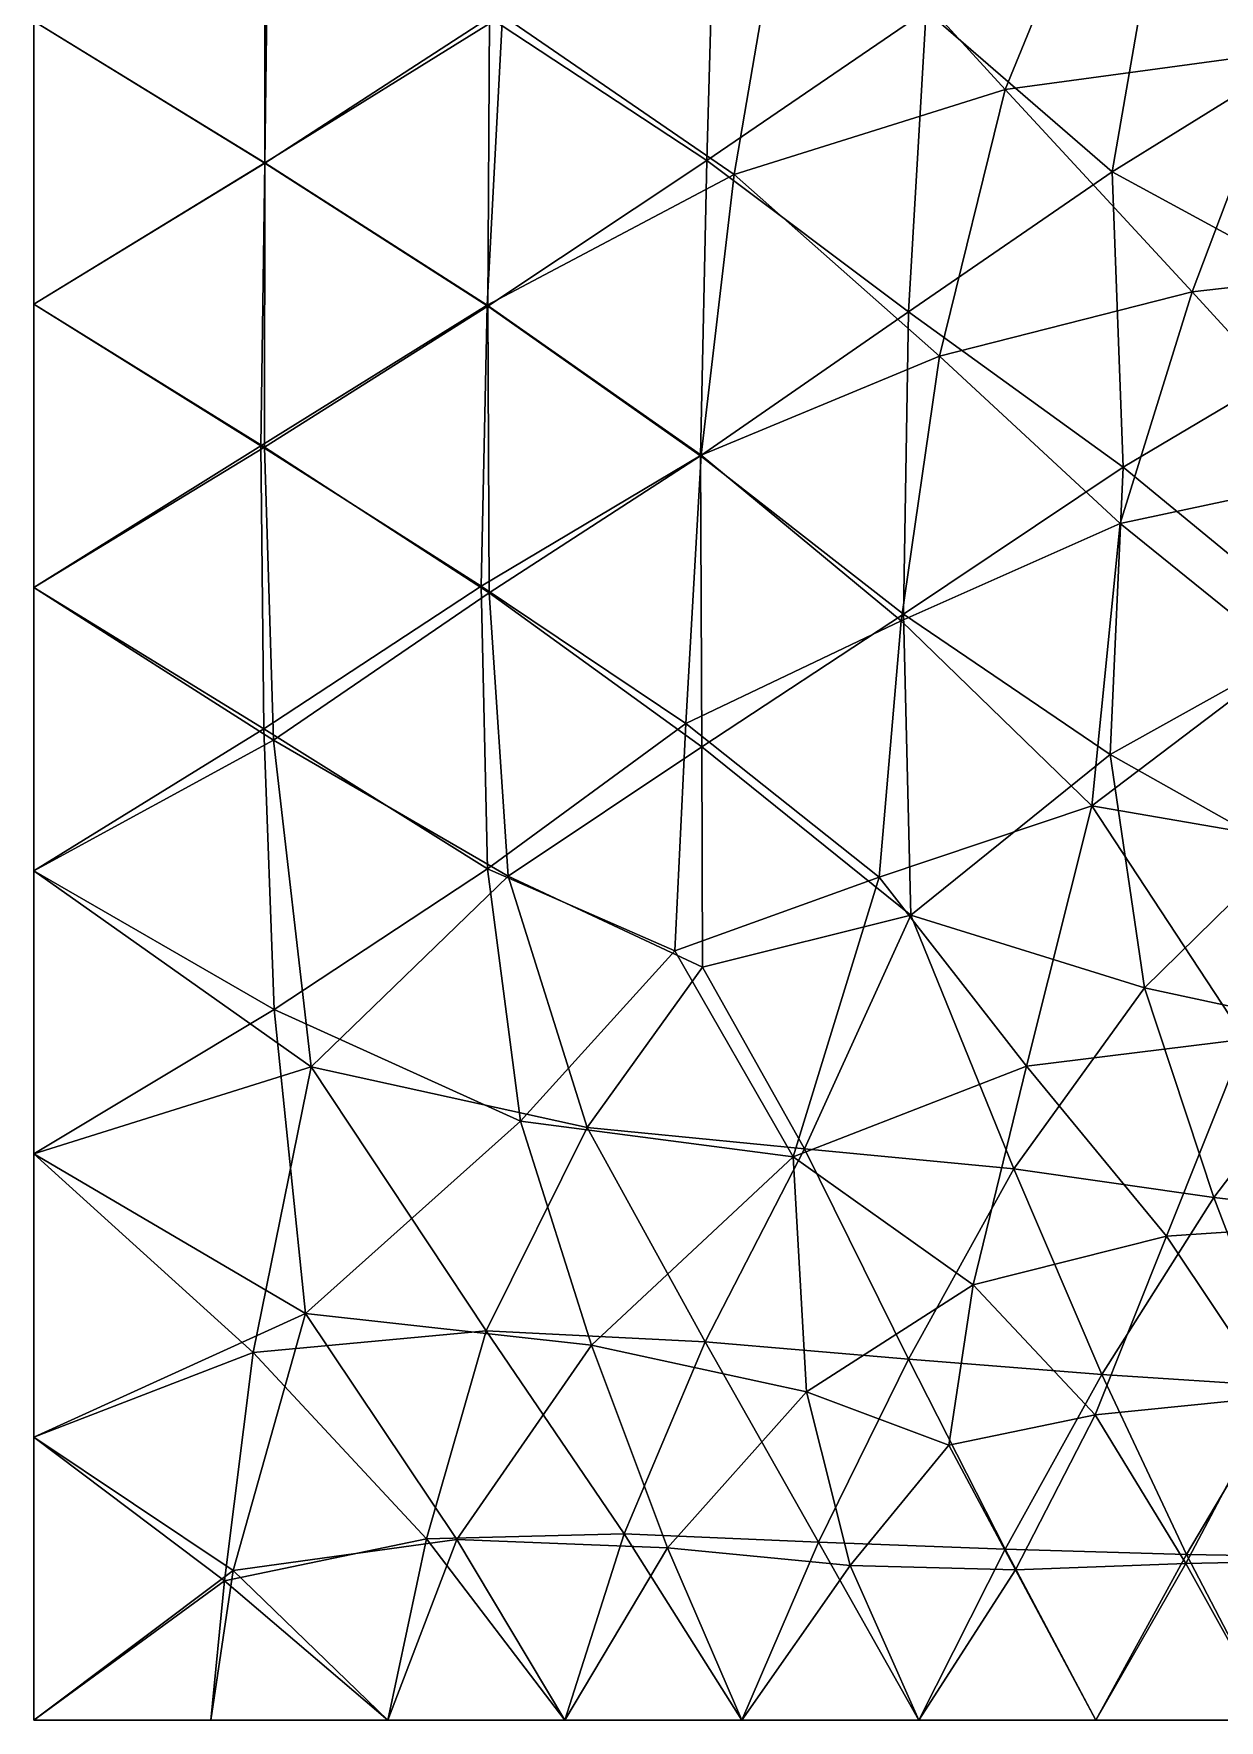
# Model space of a CAD drawing. Extents: x 0 to 100, y 0 to 80.
# Drawn here: x 0 to 33.49, y 0 to 47.64 of the extents above; entities that cross this region are included whole.
import ezdxf

# ---------------------------------------------------------------- set-up
doc = ezdxf.new("R2010")
doc.units = 0
doc.layers.add('1', color=7, linetype='CONTINUOUS')

msp = doc.modelspace()

# ---------------------------------------------------------------- linework, layer by layer
at = {"layer": '1', "color": 150}
for points in [[(21.342, 52.74), (27.44, 46.063), (27.44, 46.063), (30.462, 53.452)], [(30.462, 53.452), (27.44, 46.063), (27.44, 46.063), (35.278, 47.135)], [(35.278, 47.135), (38.527, 53.808), (38.527, 53.808), (30.462, 53.452)], [(19.788, 43.662), (21.342, 52.74), (21.342, 52.74), (13.241, 48.159)], [(21.342, 52.74), (19.788, 43.662), (19.788, 43.662), (27.44, 46.063)], [(0, 48), (6.5259, 43.997), (6.5259, 43.997), (6.63, 52.104)], [(6.63, 52.104), (6.5259, 43.997), (13.241, 48.159)], [(12.807, 39.974), (13.241, 48.159), (13.241, 48.159), (6.5259, 43.997)], [(13.241, 48.159), (12.807, 39.974), (12.807, 39.974), (19.788, 43.662)], [(0, 40), (6.5259, 43.997), (6.5259, 43.997), (0, 48)], [(35.278, 47.135), (27.44, 46.063), (27.44, 46.063), (32.725, 40.347)], [(40.1, 41.186), (35.278, 47.135), (35.278, 47.135), (32.725, 40.347)], [(25.585, 38.535), (27.44, 46.063), (27.44, 46.063), (19.788, 43.662)], [(27.44, 46.063), (25.585, 38.535), (25.585, 38.535), (32.725, 40.347)], [(0, 40), (6.4123, 36.003), (6.4123, 36.003), (6.5259, 43.997)], [(6.4123, 36.003), (12.807, 39.974), (12.807, 39.974), (6.5259, 43.997)], [(18.853, 35.739), (19.788, 43.662), (19.788, 43.662), (12.807, 39.974)], [(19.788, 43.662), (18.853, 35.739), (18.853, 35.739), (25.585, 38.535)], [(40.1, 41.186), (32.725, 40.347), (32.725, 40.347), (37.4, 35.24)], [(30.687, 33.805), (32.725, 40.347), (32.725, 40.347), (25.585, 38.535)], [(37.4, 35.24), (32.725, 40.347), (32.725, 40.347), (30.687, 33.805)], [(6.4123, 36.003), (0, 40), (0, 40), (0, 32)], [(12.639, 32.034), (12.807, 39.974), (12.807, 39.974), (6.4123, 36.003)], [(12.639, 32.034), (18.853, 35.739), (18.853, 35.739), (12.807, 39.974)], [(18.853, 35.739), (24.504, 31.055), (24.504, 31.055), (25.585, 38.535)], [(25.585, 38.535), (24.504, 31.055), (24.504, 31.055), (30.687, 33.805)], [(6.5017, 28.011), (6.4123, 36.003), (6.4123, 36.003), (0, 32)], [(6.5017, 28.011), (12.639, 32.034), (12.639, 32.034), (6.4123, 36.003)], [(18.423, 28.156), (18.853, 35.739), (18.853, 35.739), (12.639, 32.034)], [(18.423, 28.156), (24.504, 31.055), (24.504, 31.055), (18.853, 35.739)], [(30.687, 33.805), (35.4, 30.002), (35.4, 30.002), (37.4, 35.24)], [(29.891, 25.829), (30.687, 33.805), (30.687, 33.805), (24.504, 31.055)], [(30.687, 33.805), (29.891, 25.829), (29.891, 25.829), (35.4, 30.002)], [(0, 32), (0, 24), (0, 24), (6.5017, 28.011)], [(12.639, 32.034), (6.5017, 28.011), (12.819, 24.049)], [(12.819, 24.049), (18.423, 28.156), (12.639, 32.034)], [(24.504, 31.055), (18.423, 28.156), (18.423, 28.156), (23.877, 23.818)], [(24.504, 31.055), (23.877, 23.818), (23.877, 23.818), (29.891, 25.829)], [(37.855, 24.456), (35.4, 30.002), (35.4, 30.002), (29.891, 25.829)], [(12.819, 24.049), (18.109, 21.738), (18.109, 21.738), (18.423, 28.156)], [(18.109, 21.738), (23.877, 23.818), (23.877, 23.818), (18.423, 28.156)], [(6.7904, 20.079), (6.5017, 28.011), (6.5017, 28.011), (0, 24)], [(6.5017, 28.011), (6.7904, 20.079), (6.7904, 20.079), (12.819, 24.049)], [(29.891, 25.829), (23.877, 23.818), (23.877, 23.818), (28.04, 18.477)], [(28.04, 18.477), (34.223, 19.243), (34.223, 19.243), (29.891, 25.829)], [(37.855, 24.456), (29.891, 25.829), (29.891, 25.829), (34.223, 19.243)], [(0, 16), (6.7904, 20.079), (6.7904, 20.079), (0, 24)], [(12.819, 24.049), (6.7904, 20.079), (6.7904, 20.079), (13.746, 16.924)], [(12.819, 24.049), (13.746, 16.924), (13.746, 16.924), (18.109, 21.738)], [(18.109, 21.738), (21.454, 15.915), (21.454, 15.915), (23.877, 23.818)], [(28.04, 18.477), (23.877, 23.818), (23.877, 23.818), (21.454, 15.915)], [(21.454, 15.915), (18.109, 21.738), (18.109, 21.738), (13.746, 16.924)], [(7.6758, 11.491), (6.7904, 20.079), (6.7904, 20.079), (0, 16)], [(6.7904, 20.079), (7.6758, 11.491), (7.6758, 11.491), (13.746, 16.924)], [(28.04, 18.477), (31.992, 13.674), (31.992, 13.674), (34.223, 19.243)], [(37.46, 14.044), (34.223, 19.243), (34.223, 19.243), (31.992, 13.674)], [(28.04, 18.477), (21.454, 15.915), (21.454, 15.915), (26.54, 12.297)], [(31.992, 13.674), (28.04, 18.477), (28.04, 18.477), (26.54, 12.297)], [(7.6758, 11.491), (15.759, 10.597), (15.759, 10.597), (13.746, 16.924)], [(21.454, 15.915), (13.746, 16.924), (13.746, 16.924), (15.759, 10.597)], [(0, 8), (7.6758, 11.491), (7.6758, 11.491), (0, 16)], [(15.759, 10.597), (21.826, 9.2801), (21.826, 9.2801), (21.454, 15.915)], [(21.454, 15.915), (21.826, 9.2801), (21.826, 9.2801), (26.54, 12.297)], [(37.46, 14.044), (31.992, 13.674), (31.992, 13.674), (35.028, 9.1398)], [(26.54, 12.297), (29.983, 8.6261), (29.983, 8.6261), (31.992, 13.674)], [(31.992, 13.674), (29.983, 8.6261), (29.983, 8.6261), (35.028, 9.1398)], [(21.826, 9.2801), (25.846, 7.7745), (25.846, 7.7745), (26.54, 12.297)], [(29.983, 8.6261), (26.54, 12.297), (26.54, 12.297), (25.846, 7.7745)], [(5.6343, 4.2271), (7.6758, 11.491), (7.6758, 11.491), (0, 8)], [(7.6758, 11.491), (5.6343, 4.2271), (5.6343, 4.2271), (11.947, 5.1052)], [(7.6758, 11.491), (11.947, 5.1052), (11.947, 5.1052), (15.759, 10.597)], [(11.947, 5.1052), (17.903, 4.8671), (15.759, 10.597)], [(15.759, 10.597), (17.903, 4.8671), (17.903, 4.8671), (21.826, 9.2801)], [(23.064, 4.3743), (21.826, 9.2801), (21.826, 9.2801), (17.903, 4.8671)], [(23.064, 4.3743), (25.846, 7.7745), (25.846, 7.7745), (21.826, 9.2801)], [(29.983, 8.6261), (32.542, 4.4239), (32.542, 4.4239), (35.028, 9.1398)], [(37.506, 4.5314), (35.028, 9.1398), (35.028, 9.1398), (32.542, 4.4239)], [(25.846, 7.7745), (27.734, 4.2459), (29.983, 8.6261)], [(27.734, 4.2459), (32.542, 4.4239), (32.542, 4.4239), (29.983, 8.6261)], [(0, 0), (5.6343, 4.2271), (5.6343, 4.2271), (0, 8)], [(27.734, 4.2459), (25.846, 7.7745), (25.846, 7.7745), (23.064, 4.3743)], [(5.6343, 4.2271), (10, 0), (10, 0), (11.947, 5.1052)], [(11.947, 5.1052), (10, 0), (10, 0), (15, 0)], [(17.903, 4.8671), (11.947, 5.1052), (11.947, 5.1052), (15, 0)], [(17.903, 4.8671), (15, 0), (20, 0)], [(23.064, 4.3743), (17.903, 4.8671), (17.903, 4.8671), (20, 0)], [(23.064, 4.3743), (20, 0), (25, 0)], [(23.064, 4.3743), (25, 0), (27.734, 4.2459)], [(32.542, 4.4239), (27.734, 4.2459), (27.734, 4.2459), (30, 0)], [(35, 0), (32.542, 4.4239), (30, 0)], [(35, 0), (37.506, 4.5314), (37.506, 4.5314), (32.542, 4.4239)], [(0, 0), (5, 0), (5.6343, 4.2271)], [(5.6343, 4.2271), (5, 0), (10, 0)], [(30, 0), (27.734, 4.2459), (25, 0)]]:
    msp.add_3dface(points, dxfattribs=at)
at = {"layer": '1', "color": 1}
for points in [[(38.795, 53.457, 60), (36.029, 47.188, 60), (36.029, 47.188, 60), (31.837, 51.678, 60)], [(6.5386, 52.035, 60), (6.5262, 43.99, 60), (6.5262, 43.99, 60), (0, 48, 60)], [(12.875, 48.101, 60), (6.5262, 43.99, 60), (6.5262, 43.99, 60), (6.5386, 52.035, 60)], [(19.008, 44.065, 60), (12.875, 48.101, 60), (12.875, 48.101, 60), (19.248, 52.396, 60)], [(19.008, 44.065, 60), (19.248, 52.396, 60), (19.248, 52.396, 60), (25.209, 48.29, 60)], [(25.209, 48.29, 60), (31.837, 51.678, 60), (31.837, 51.678, 60), (30.459, 43.741, 60)], [(31.837, 51.678, 60), (36.029, 47.188, 60), (36.029, 47.188, 60), (30.459, 43.741, 60)], [(25.209, 48.29, 60), (24.712, 39.789, 60), (24.712, 39.789, 60), (19.008, 44.065, 60)], [(25.209, 48.29, 60), (30.459, 43.741, 60), (30.459, 43.741, 60), (24.712, 39.789, 60)], [(0, 48, 60), (6.5262, 43.99, 60), (6.5262, 43.99, 60), (0, 40, 60)], [(6.5262, 43.99, 60), (12.875, 48.101, 60), (12.875, 48.101, 60), (12.827, 39.944, 60)], [(19.008, 44.065, 60), (12.827, 39.944, 60), (12.827, 39.944, 60), (12.875, 48.101, 60)], [(36.029, 47.188, 60), (37.965, 39.666, 60), (37.965, 39.666, 60), (30.459, 43.741, 60)], [(6.5154, 35.964, 60), (0, 40, 60), (0, 40, 60), (6.5262, 43.99, 60)], [(6.5262, 43.99, 60), (12.827, 39.944, 60), (12.827, 39.944, 60), (6.5154, 35.964, 60)], [(12.827, 39.944, 60), (19.008, 44.065, 60), (19.008, 44.065, 60), (18.836, 35.721, 60)], [(19.008, 44.065, 60), (24.712, 39.789, 60), (24.712, 39.789, 60), (18.836, 35.721, 60)], [(30.459, 43.741, 60), (30.769, 35.401, 60), (30.769, 35.401, 60), (24.712, 39.789, 60)], [(30.769, 35.401, 60), (30.459, 43.741, 60), (30.459, 43.741, 60), (37.965, 39.666, 60)], [(6.5154, 35.964, 60), (0, 32, 60), (0, 40, 60)], [(12.827, 39.944, 60), (12.865, 31.853, 60), (12.865, 31.853, 60), (6.5154, 35.964, 60)], [(12.865, 31.853, 60), (12.827, 39.944, 60), (12.827, 39.944, 60), (18.836, 35.721, 60)], [(18.836, 35.721, 60), (24.712, 39.789, 60), (24.712, 39.789, 60), (24.566, 31.242, 60)], [(24.712, 39.789, 60), (30.769, 35.401, 60), (30.769, 35.401, 60), (24.566, 31.242, 60)], [(36.508, 30.685, 60), (30.769, 35.401, 60), (30.769, 35.401, 60), (37.965, 39.666, 60)], [(0, 32, 60), (6.5154, 35.964, 60), (6.5154, 35.964, 60), (6.7702, 27.686, 60)], [(12.865, 31.853, 60), (6.7702, 27.686, 60), (6.7702, 27.686, 60), (6.5154, 35.964, 60)], [(18.836, 35.721, 60), (18.873, 27.495, 60), (18.873, 27.495, 60), (12.865, 31.853, 60)], [(24.566, 31.242, 60), (18.873, 27.495, 60), (18.873, 27.495, 60), (18.836, 35.721, 60)], [(24.566, 31.242, 60), (30.769, 35.401, 60), (30.769, 35.401, 60), (30.404, 27.284, 60)], [(36.508, 30.685, 60), (30.404, 27.284, 60), (30.404, 27.284, 60), (30.769, 35.401, 60)], [(0, 24, 60), (0, 32, 60), (0, 32, 60), (6.7702, 27.686, 60)], [(6.7702, 27.686, 60), (12.865, 31.853, 60), (12.865, 31.853, 60), (13.404, 23.845, 60)], [(13.404, 23.845, 60), (12.865, 31.853, 60), (12.865, 31.853, 60), (18.873, 27.495, 60)], [(18.873, 27.495, 60), (24.566, 31.242, 60), (24.566, 31.242, 60), (24.771, 22.747, 60)], [(30.404, 27.284, 60), (24.771, 22.747, 60), (24.771, 22.747, 60), (24.566, 31.242, 60)], [(35.288, 24.533, 60), (30.404, 27.284, 60), (30.404, 27.284, 60), (36.508, 30.685, 60)], [(7.8369, 18.456, 60), (0, 24, 60), (6.7702, 27.686, 60)], [(6.7702, 27.686, 60), (13.404, 23.845, 60), (13.404, 23.845, 60), (7.8369, 18.456, 60)], [(13.404, 23.845, 60), (18.873, 27.495, 60), (18.873, 27.495, 60), (18.888, 21.275, 60)], [(18.873, 27.495, 60), (24.771, 22.747, 60), (24.771, 22.747, 60), (18.888, 21.275, 60)], [(31.379, 20.694, 60), (24.771, 22.747, 60), (24.771, 22.747, 60), (30.404, 27.284, 60)], [(35.288, 24.533, 60), (31.379, 20.694, 60), (31.379, 20.694, 60), (30.404, 27.284, 60)], [(36.927, 19.493, 60), (31.379, 20.694, 60), (31.379, 20.694, 60), (35.288, 24.533, 60)], [(0, 24, 60), (7.8369, 18.456, 60), (7.8369, 18.456, 60), (0, 16, 60)], [(13.404, 23.845, 60), (15.629, 16.748, 60), (15.629, 16.748, 60), (7.8369, 18.456, 60)], [(13.404, 23.845, 60), (18.888, 21.275, 60), (18.888, 21.275, 60), (15.629, 16.748, 60)], [(21.768, 16.147, 60), (18.888, 21.275, 60), (18.888, 21.275, 60), (24.771, 22.747, 60)], [(27.683, 15.578, 60), (21.768, 16.147, 60), (24.771, 22.747, 60)], [(24.771, 22.747, 60), (31.379, 20.694, 60), (31.379, 20.694, 60), (27.683, 15.578, 60)], [(18.888, 21.275, 60), (21.768, 16.147, 60), (21.768, 16.147, 60), (15.629, 16.748, 60)], [(33.333, 14.765, 60), (27.683, 15.578, 60), (27.683, 15.578, 60), (31.379, 20.694, 60)], [(36.927, 19.493, 60), (33.333, 14.765, 60), (33.333, 14.765, 60), (31.379, 20.694, 60)], [(38.528, 14.177, 60), (33.333, 14.765, 60), (33.333, 14.765, 60), (36.927, 19.493, 60)], [(7.8369, 18.456, 60), (6.1953, 10.385, 60), (6.1953, 10.385, 60), (0, 16, 60)], [(7.8369, 18.456, 60), (12.778, 11, 60), (12.778, 11, 60), (6.1953, 10.385, 60)], [(12.778, 11, 60), (7.8369, 18.456, 60), (7.8369, 18.456, 60), (15.629, 16.748, 60)], [(12.778, 11, 60), (15.629, 16.748, 60), (15.629, 16.748, 60), (18.962, 10.691, 60)], [(15.629, 16.748, 60), (21.768, 16.147, 60), (21.768, 16.147, 60), (18.962, 10.691, 60)], [(0, 16, 60), (6.1953, 10.385, 60), (0, 8, 60)], [(18.962, 10.691, 60), (21.768, 16.147, 60), (21.768, 16.147, 60), (24.713, 10.204, 60)], [(27.683, 15.578, 60), (24.713, 10.204, 60), (24.713, 10.204, 60), (21.768, 16.147, 60)], [(27.683, 15.578, 60), (30.171, 9.7675, 60), (30.171, 9.7675, 60), (24.713, 10.204, 60)], [(27.683, 15.578, 60), (33.333, 14.765, 60), (33.333, 14.765, 60), (30.171, 9.7675, 60)], [(35.376, 9.432, 60), (30.171, 9.7675, 60), (30.171, 9.7675, 60), (33.333, 14.765, 60)], [(35.376, 9.432, 60), (33.333, 14.765, 60), (33.333, 14.765, 60), (38.528, 14.177, 60)], [(12.778, 11, 60), (11.093, 5.1208, 60), (11.093, 5.1208, 60), (6.1953, 10.385, 60)], [(16.68, 5.2623, 60), (11.093, 5.1208, 60), (11.093, 5.1208, 60), (12.778, 11, 60)], [(12.778, 11, 60), (18.962, 10.691, 60), (18.962, 10.691, 60), (16.68, 5.2623, 60)], [(18.962, 10.691, 60), (22.171, 5.0352, 60), (22.171, 5.0352, 60), (16.68, 5.2623, 60)], [(18.962, 10.691, 60), (24.713, 10.204, 60), (24.713, 10.204, 60), (22.171, 5.0352, 60)], [(6.1953, 10.385, 60), (5.3915, 3.9406, 60), (5.3915, 3.9406, 60), (0, 8, 60)], [(11.093, 5.1208, 60), (5.3915, 3.9406, 60), (5.3915, 3.9406, 60), (6.1953, 10.385, 60)], [(24.713, 10.204, 60), (27.442, 4.8328, 60), (27.442, 4.8328, 60), (22.171, 5.0352, 60)], [(30.171, 9.7675, 60), (27.442, 4.8328, 60), (27.442, 4.8328, 60), (24.713, 10.204, 60)], [(32.565, 4.6843, 60), (27.442, 4.8328, 60), (27.442, 4.8328, 60), (30.171, 9.7675, 60)], [(32.565, 4.6843, 60), (30.171, 9.7675, 60), (30.171, 9.7675, 60), (35.376, 9.432, 60)], [(37.592, 4.595, 60), (32.565, 4.6843, 60), (32.565, 4.6843, 60), (35.376, 9.432, 60)], [(0, 0, 60), (0, 8, 60), (5.3915, 3.9406, 60)], [(16.68, 5.2623, 60), (15, 0, 60), (15, 0, 60), (11.093, 5.1208, 60)], [(20, 0, 60), (15, 0, 60), (15, 0, 60), (16.68, 5.2623, 60)], [(22.171, 5.0352, 60), (20, 0, 60), (16.68, 5.2623, 60)], [(5.3915, 3.9406, 60), (11.093, 5.1208, 60), (11.093, 5.1208, 60), (10, 0, 60)], [(15, 0, 60), (10, 0, 60), (10, 0, 60), (11.093, 5.1208, 60)], [(20, 0, 60), (22.171, 5.0352, 60), (22.171, 5.0352, 60), (25, 0, 60)], [(25, 0, 60), (22.171, 5.0352, 60), (22.171, 5.0352, 60), (27.442, 4.8328, 60)], [(25, 0, 60), (27.442, 4.8328, 60), (27.442, 4.8328, 60), (30, 0, 60)], [(30, 0, 60), (27.442, 4.8328, 60), (27.442, 4.8328, 60), (32.565, 4.6843, 60)], [(32.565, 4.6843, 60), (35, 0, 60), (30, 0, 60)], [(35, 0, 60), (32.565, 4.6843, 60), (32.565, 4.6843, 60), (37.592, 4.595, 60)], [(0, 0, 60), (5.3915, 3.9406, 60), (5, 0, 60)], [(5.3915, 3.9406, 60), (10, 0, 60), (5, 0, 60)]]:
    msp.add_3dface(points, dxfattribs=at)
at = {"layer": '1', "color": 151}
for points in [[(0, 45.921, 32.266), (0, 53.058, 29.638), (0, 53.058, 29.638), (0, 52.465, 38.666)], [(0, 53.058, 29.638), (0, 45.921, 32.266), (0, 45.921, 32.266), (0, 47.304, 25.714)], [(0, 53.058, 29.638), (0, 47.304, 25.714), (0, 47.304, 25.714), (0, 52.648, 20.907)], [(0, 48.147, 13.27), (0, 52.648, 20.907), (0, 52.648, 20.907), (0, 43.934, 19.402)], [(0, 43.934, 19.402), (0, 52.648, 20.907), (0, 52.648, 20.907), (0, 47.304, 25.714)], [(0, 45.921, 32.266), (0, 52.465, 38.666), (0, 52.465, 38.666), (0, 43.424, 39.852)], [(0, 43.424, 39.852), (0, 52.465, 38.666), (0, 52.465, 38.666), (0, 47.981, 46.503)], [(0, 44, 53.418), (0, 47.981, 46.503), (0, 47.981, 46.503), (0, 52.12, 53.41)], [(0, 48, 60), (0, 44, 53.418), (0, 44, 53.418), (0, 52.12, 53.41)], [(0, 44, 6.5849), (0, 48), (0, 48), (0, 52.12, 6.5923)], [(0, 48.147, 13.27), (0, 44, 6.5849), (0, 44, 6.5849), (0, 52.12, 6.5923)], [(0, 43.934, 19.402), (0, 39.986, 13.03), (0, 39.986, 13.03), (0, 48.147, 13.27)], [(0, 48.147, 13.27), (0, 39.986, 13.03), (0, 39.986, 13.03), (0, 44, 6.5849)], [(0, 44, 53.418), (0, 48, 60), (0, 40, 60)], [(0, 44, 6.5849), (0, 40), (0, 48)], [(0, 44, 53.418), (0, 39.671, 46.755), (0, 39.671, 46.755), (0, 47.981, 46.503)], [(0, 47.981, 46.503), (0, 39.671, 46.755), (0, 43.424, 39.852)], [(0, 45.921, 32.266), (0, 40.851, 26.353), (0, 40.851, 26.353), (0, 47.304, 25.714)], [(0, 43.934, 19.402), (0, 47.304, 25.714), (0, 47.304, 25.714), (0, 40.851, 26.353)], [(0, 45.921, 32.266), (0, 38.222, 33.305), (0, 38.222, 33.305), (0, 40.851, 26.353)], [(0, 45.921, 32.266), (0, 43.424, 39.852), (0, 43.424, 39.852), (0, 38.222, 33.305)], [(0, 40, 60), (0, 35.854, 53.436), (0, 35.854, 53.436), (0, 44, 53.418)], [(0, 39.671, 46.755), (0, 44, 53.418), (0, 44, 53.418), (0, 35.854, 53.436)], [(0, 40), (0, 44, 6.5849), (0, 44, 6.5849), (0, 35.906, 6.6318)], [(0, 44, 6.5849), (0, 39.986, 13.03), (0, 39.986, 13.03), (0, 35.906, 6.6318)], [(0, 43.934, 19.402), (0, 40.851, 26.353), (0, 40.851, 26.353), (0, 36.14, 19.98)], [(0, 36.14, 19.98), (0, 39.986, 13.03), (0, 39.986, 13.03), (0, 43.934, 19.402)], [(0, 43.424, 39.852), (0, 39.671, 46.755), (0, 39.671, 46.755), (0, 35.09, 40.175)], [(0, 35.09, 40.175), (0, 38.222, 33.305), (0, 38.222, 33.305), (0, 43.424, 39.852)], [(0, 36.14, 19.98), (0, 40.851, 26.353), (0, 40.851, 26.353), (0, 33.379, 27.258)], [(0, 38.222, 33.305), (0, 33.379, 27.258), (0, 33.379, 27.258), (0, 40.851, 26.353)], [(0, 35.854, 53.436), (0, 40, 60), (0, 40, 60), (0, 32, 60)], [(0, 35.906, 6.6318), (0, 32), (0, 40)], [(0, 31.787, 13.31), (0, 39.986, 13.03), (0, 36.14, 19.98)], [(0, 39.986, 13.03), (0, 31.787, 13.31), (0, 31.787, 13.31), (0, 35.906, 6.6318)], [(0, 39.671, 46.755), (0, 35.854, 53.436), (0, 35.854, 53.436), (0, 31.472, 46.822)], [(0, 39.671, 46.755), (0, 31.472, 46.822), (0, 35.09, 40.175)], [(0, 38.222, 33.305), (0, 30.667, 33.923), (0, 30.667, 33.923), (0, 33.379, 27.258)], [(0, 30.667, 33.923), (0, 38.222, 33.305), (0, 38.222, 33.305), (0, 35.09, 40.175)], [(0, 33.379, 27.258), (0, 27.497, 21.381), (0, 27.497, 21.381), (0, 36.14, 19.98)], [(0, 31.787, 13.31), (0, 36.14, 19.98), (0, 36.14, 19.98), (0, 27.497, 21.381)], [(0, 32), (0, 35.906, 6.6318), (0, 35.906, 6.6318), (0, 27.605, 6.9713)], [(0, 27.605, 6.9713), (0, 35.906, 6.6318), (0, 35.906, 6.6318), (0, 31.787, 13.31)], [(0, 31.472, 46.822), (0, 35.854, 53.436), (0, 35.854, 53.436), (0, 27.771, 53.423)], [(0, 27.771, 53.423), (0, 35.854, 53.436), (0, 35.854, 53.436), (0, 32, 60)], [(0, 30.667, 33.923), (0, 35.09, 40.175), (0, 35.09, 40.175), (0, 26.994, 40.139)], [(0, 35.09, 40.175), (0, 31.472, 46.822), (0, 31.472, 46.822), (0, 26.994, 40.139)], [(0, 27.497, 21.381), (0, 33.379, 27.258), (0, 33.379, 27.258), (0, 27.259, 28.461)], [(0, 33.379, 27.258), (0, 30.667, 33.923), (0, 30.667, 33.923), (0, 27.259, 28.461)], [(0, 27.605, 6.9713), (0, 24), (0, 24), (0, 32)], [(0, 27.771, 53.423), (0, 32, 60), (0, 32, 60), (0, 24, 60)], [(0, 31.787, 13.31), (0, 27.497, 21.381), (0, 27.497, 21.381), (0, 23.517, 14.217)], [(0, 27.605, 6.9713), (0, 31.787, 13.31), (0, 31.787, 13.31), (0, 23.517, 14.217)], [(0, 23.277, 46.715), (0, 26.994, 40.139), (0, 26.994, 40.139), (0, 31.472, 46.822)], [(0, 27.771, 53.423), (0, 23.277, 46.715), (0, 31.472, 46.822)], [(0, 30.667, 33.923), (0, 26.994, 40.139), (0, 26.994, 40.139), (0, 23.416, 33.337)], [(0, 23.416, 33.337), (0, 27.259, 28.461), (0, 27.259, 28.461), (0, 30.667, 33.923)], [(0, 19.652, 53.318), (0, 23.277, 46.715), (0, 23.277, 46.715), (0, 27.771, 53.423)], [(0, 19.652, 53.318), (0, 27.771, 53.423), (0, 27.771, 53.423), (0, 24, 60)], [(0, 18.396, 7.7801), (0, 24), (0, 27.605, 6.9713)], [(0, 23.517, 14.217), (0, 18.396, 7.7801), (0, 18.396, 7.7801), (0, 27.605, 6.9713)], [(0, 27.497, 21.381), (0, 27.259, 28.461), (0, 27.259, 28.461), (0, 21.334, 26.404)], [(0, 21.334, 26.404), (0, 19.659, 20.465), (0, 19.659, 20.465), (0, 27.497, 21.381)], [(0, 19.659, 20.465), (0, 23.517, 14.217), (0, 23.517, 14.217), (0, 27.497, 21.381)], [(0, 21.334, 26.404), (0, 27.259, 28.461), (0, 27.259, 28.461), (0, 23.416, 33.337)], [(0, 23.277, 46.715), (0, 18.11, 39.531), (0, 18.11, 39.531), (0, 26.994, 40.139)], [(0, 26.994, 40.139), (0, 18.11, 39.531), (0, 18.11, 39.531), (0, 23.416, 33.337)], [(0, 19.652, 53.318), (0, 24, 60), (0, 16, 60)], [(0, 18.396, 7.7801), (0, 16), (0, 24)], [(0, 16.183, 15.523), (0, 23.517, 14.217), (0, 23.517, 14.217), (0, 19.659, 20.465)], [(0, 18.396, 7.7801), (0, 23.517, 14.217), (0, 23.517, 14.217), (0, 16.183, 15.523)], [(0, 16.545, 31.512), (0, 21.334, 26.404), (0, 21.334, 26.404), (0, 23.416, 33.337)], [(0, 16.545, 31.512), (0, 23.416, 33.337), (0, 23.416, 33.337), (0, 18.11, 39.531)], [(0, 19.652, 53.318), (0, 15.475, 46.788), (0, 15.475, 46.788), (0, 23.277, 46.715)], [(0, 18.11, 39.531), (0, 23.277, 46.715), (0, 23.277, 46.715), (0, 15.475, 46.788)], [(0, 15.267, 25.282), (0, 21.334, 26.404), (0, 21.334, 26.404), (0, 16.545, 31.512)], [(0, 21.334, 26.404), (0, 15.267, 25.282), (0, 15.267, 25.282), (0, 19.659, 20.465)], [(0, 16.183, 15.523), (0, 19.659, 20.465), (0, 19.659, 20.465), (0, 14.34, 20.558)], [(0, 15.267, 25.282), (0, 14.34, 20.558), (0, 14.34, 20.558), (0, 19.659, 20.465)], [(0, 19.652, 53.318), (0, 16, 60), (0, 16, 60), (0, 11.179, 52.828)], [(0, 15.475, 46.788), (0, 19.652, 53.318), (0, 19.652, 53.318), (0, 11.179, 52.828)], [(0, 16.183, 15.523), (0, 10.896, 12.162), (0, 10.896, 12.162), (0, 18.396, 7.7801)], [(0, 18.396, 7.7801), (0, 10.437, 5.8888), (0, 10.437, 5.8888), (0, 16)], [(0, 18.396, 7.7801), (0, 10.896, 12.162), (0, 10.896, 12.162), (0, 10.437, 5.8888)], [(0, 18.11, 39.531), (0, 15.475, 46.788), (0, 15.475, 46.788), (0, 10.834, 41.525)], [(0, 18.11, 39.531), (0, 10.834, 41.525), (0, 10.834, 41.525), (0, 10.976, 35.452)], [(0, 10.976, 35.452), (0, 16.545, 31.512), (0, 16.545, 31.512), (0, 18.11, 39.531)], [(0, 16.545, 31.512), (0, 10.976, 35.452), (0, 10.976, 35.452), (0, 10.455, 29.303)], [(0, 16.545, 31.512), (0, 10.455, 29.303), (0, 10.455, 29.303), (0, 15.267, 25.282)], [(0, 14.34, 20.558), (0, 10.263, 18.38), (0, 10.263, 18.38), (0, 16.183, 15.523)], [(0, 16.183, 15.523), (0, 10.263, 18.38), (0, 10.263, 18.38), (0, 10.896, 12.162)], [(0, 8, 60), (0, 11.179, 52.828), (0, 16, 60)], [(0, 10.437, 5.8888), (0, 8), (0, 16)], [(0, 9.663, 46.596), (0, 10.834, 41.525), (0, 10.834, 41.525), (0, 15.475, 46.788)], [(0, 9.663, 46.596), (0, 15.475, 46.788), (0, 11.179, 52.828)], [(0, 15.267, 25.282), (0, 10.455, 29.303), (0, 10.455, 29.303), (0, 10.048, 23.756)], [(0, 14.34, 20.558), (0, 15.267, 25.282), (0, 15.267, 25.282), (0, 10.048, 23.756)], [(0, 10.048, 23.756), (0, 10.263, 18.38), (0, 10.263, 18.38), (0, 14.34, 20.558)], [(0, 5.0569, 48.657), (0, 11.179, 52.828), (0, 11.179, 52.828), (0, 4.2274, 54.374)], [(0, 9.663, 46.596), (0, 11.179, 52.828), (0, 11.179, 52.828), (0, 5.0569, 48.657)], [(0, 11.179, 52.828), (0, 8, 60), (0, 8, 60), (0, 4.2274, 54.374)], [(0, 10.455, 29.303), (0, 10.976, 35.452), (0, 10.976, 35.452), (0, 5.2765, 32.486)], [(0, 5.2765, 32.486), (0, 10.976, 35.452), (0, 10.976, 35.452), (0, 5.3217, 37.954)], [(0, 5.3217, 37.954), (0, 10.976, 35.452), (0, 10.976, 35.452), (0, 10.834, 41.525)], [(0, 10.263, 18.38), (0, 5.1713, 16.385), (0, 5.1713, 16.385), (0, 10.896, 12.162)], [(0, 10.896, 12.162), (0, 5.0758, 10.825), (0, 5.0758, 10.825), (0, 10.437, 5.8888)], [(0, 5.1713, 16.385), (0, 5.0758, 10.825), (0, 5.0758, 10.825), (0, 10.896, 12.162)], [(0, 10.834, 41.525), (0, 5.1458, 43.275), (0, 5.1458, 43.275), (0, 5.3217, 37.954)], [(0, 10.834, 41.525), (0, 9.663, 46.596), (0, 5.1458, 43.275)], [(0, 5.0092, 27.144), (0, 10.048, 23.756), (0, 10.048, 23.756), (0, 10.455, 29.303)], [(0, 5.2765, 32.486), (0, 5.0092, 27.144), (0, 5.0092, 27.144), (0, 10.455, 29.303)], [(0, 3.9188, 5.2856), (0, 8), (0, 8), (0, 10.437, 5.8888)], [(0, 5.0758, 10.825), (0, 3.9188, 5.2856), (0, 3.9188, 5.2856), (0, 10.437, 5.8888)], [(0, 10.048, 23.756), (0, 5.054, 21.801), (0, 5.054, 21.801), (0, 10.263, 18.38)], [(0, 5.054, 21.801), (0, 5.1713, 16.385), (0, 10.263, 18.38)], [(0, 10.048, 23.756), (0, 5.0092, 27.144), (0, 5.0092, 27.144), (0, 5.054, 21.801)], [(0, 5.0569, 48.657), (0, 5.1458, 43.275), (0, 5.1458, 43.275), (0, 9.663, 46.596)], [(0, 0, 60), (0, 4.2274, 54.374), (0, 8, 60)], [(0, 0), (0, 8), (0, 3.9188, 5.2856)], [(0, 0, 35), (0, 5.2765, 32.486), (0, 5.2765, 32.486), (0, 5.3217, 37.954)], [(0, 5.1458, 43.275), (0, 0, 40), (0, 0, 40), (0, 5.3217, 37.954)], [(0, 5.3217, 37.954), (0, 0, 40), (0, 0, 40), (0, 0, 35)], [(0, 5.2765, 32.486), (0, 0, 30), (0, 0, 30), (0, 5.0092, 27.144)], [(0, 0, 30), (0, 5.2765, 32.486), (0, 5.2765, 32.486), (0, 0, 35)], [(0, 5.0758, 10.825), (0, 5.1713, 16.385), (0, 5.1713, 16.385), (0, 0, 15)], [(0, 5.1713, 16.385), (0, 0, 20), (0, 0, 15)], [(0, 5.1713, 16.385), (0, 5.054, 21.801), (0, 0, 20)], [(0, 0, 45), (0, 0, 40), (0, 0, 40), (0, 5.1458, 43.275)], [(0, 0, 45), (0, 5.1458, 43.275), (0, 5.1458, 43.275), (0, 5.0569, 48.657)], [(0, 3.9188, 5.2856), (0, 5.0758, 10.825), (0, 0, 10)], [(0, 5.0758, 10.825), (0, 0, 15), (0, 0, 10)], [(0, 0, 50), (0, 0, 45), (0, 0, 45), (0, 5.0569, 48.657)], [(0, 4.2274, 54.374), (0, 0, 50), (0, 0, 50), (0, 5.0569, 48.657)], [(0, 5.054, 21.801), (0, 5.0092, 27.144), (0, 5.0092, 27.144), (0, 0, 25)], [(0, 5.054, 21.801), (0, 0, 25), (0, 0, 20)], [(0, 0, 30), (0, 0, 25), (0, 0, 25), (0, 5.0092, 27.144)], [(0, 0, 55), (0, 0, 50), (0, 4.2274, 54.374)], [(0, 0, 60), (0, 0, 55), (0, 4.2274, 54.374)], [(0, 3.9188, 5.2856), (0, 0, 10), (0, 0, 5)], [(0, 0), (0, 3.9188, 5.2856), (0, 0, 5)]]:
    msp.add_3dface(points, dxfattribs=at)
at = {"layer": '1', "color": 153}
for points in [[(4.3301, 0, 27.5), (4.3516, 0, 22.443), (4.3516, 0, 22.443), (0, 0, 25)], [(0, 0, 55), (3.8317, 0, 52.612), (0, 0, 50)], [(3.1827, 0, 3.285), (0, 0, 5), (0, 0, 5), (3.8317, 0, 7.3884)], [(0, 0, 55), (3.1827, 0, 56.715), (3.1827, 0, 56.715), (3.8317, 0, 52.612)], [(0, 0, 25), (4.3516, 0, 22.443), (4.3516, 0, 22.443), (0, 0, 20)], [(4.3382, 0, 17.441), (0, 0, 20), (0, 0, 20), (4.3516, 0, 22.443)], [(4.3395, 0, 42.559), (0, 0, 40), (0, 0, 40), (0, 0, 45)], [(4.3382, 0, 17.441), (0, 0, 15), (0, 0, 15), (0, 0, 20)], [(0, 0, 60), (5, 0, 60), (5, 0, 60), (3.1827, 0, 56.715)], [(4.3369, 0, 12.348), (0, 0, 15), (4.3382, 0, 17.441)], [(4.3369, 0, 47.652), (0, 0, 45), (0, 0, 45), (0, 0, 50)], [(3.8317, 0, 7.3884), (0, 0, 10), (4.3369, 0, 12.348)], [(4.3369, 0, 12.348), (0, 0, 10), (0, 0, 10), (0, 0, 15)], [(4.3301, 0, 37.5), (0, 0, 40), (4.3395, 0, 42.559)], [(4.3301, 0, 32.5), (0, 0, 35), (0, 0, 35), (4.3301, 0, 37.5)], [(0, 0, 45), (4.3369, 0, 47.652), (4.3369, 0, 47.652), (4.3395, 0, 42.559)], [(4.3301, 0, 37.5), (0, 0, 35), (0, 0, 40)], [(0, 0), (3.1827, 0, 3.285), (3.1827, 0, 3.285), (5, 0)], [(0, 0, 50), (3.8317, 0, 52.612), (4.3369, 0, 47.652)], [(4.3301, 0, 27.5), (0, 0, 25), (0, 0, 25), (0, 0, 30)], [(4.3301, 0, 32.5), (0, 0, 30), (0, 0, 35)], [(4.3301, 0, 27.5), (0, 0, 30), (0, 0, 30), (4.3301, 0, 32.5)], [(0, 0, 60), (3.1827, 0, 56.715), (3.1827, 0, 56.715), (0, 0, 55)], [(3.8317, 0, 7.3884), (0, 0, 5), (0, 0, 5), (0, 0, 10)], [(0, 0), (0, 0, 5), (0, 0, 5), (3.1827, 0, 3.285)], [(3.8317, 0, 52.612), (3.1827, 0, 56.715), (3.1827, 0, 56.715), (7.082, 0, 55.964)], [(3.1827, 0, 56.715), (5, 0, 60), (5, 0, 60), (7.082, 0, 55.964)], [(3.1827, 0, 3.285), (7.082, 0, 4.0364), (5, 0)], [(3.8317, 0, 7.3884), (7.082, 0, 4.0364), (7.082, 0, 4.0364), (3.1827, 0, 3.285)], [(7.082, 0, 55.964), (9.1992, 0, 50.798), (9.1992, 0, 50.798), (3.8317, 0, 52.612)], [(3.8317, 0, 7.3884), (4.3369, 0, 12.348), (4.3369, 0, 12.348), (9.1992, 0, 9.2022)], [(4.3369, 0, 47.652), (3.8317, 0, 52.612), (3.8317, 0, 52.612), (9.1992, 0, 50.798)], [(7.082, 0, 4.0364), (3.8317, 0, 7.3884), (3.8317, 0, 7.3884), (9.1992, 0, 9.2022)], [(4.3301, 0, 32.5), (8.7002, 0, 35.037), (8.7002, 0, 35.037), (8.7215, 0, 29.958)], [(8.7002, 0, 35.037), (4.3301, 0, 37.5), (4.3301, 0, 37.5), (8.7283, 0, 40.161)], [(4.3301, 0, 37.5), (8.7002, 0, 35.037), (4.3301, 0, 32.5)], [(8.7215, 0, 29.958), (8.7196, 0, 24.903), (8.7196, 0, 24.903), (4.3301, 0, 27.5)], [(4.3301, 0, 27.5), (8.7196, 0, 24.903), (8.7196, 0, 24.903), (4.3516, 0, 22.443)], [(4.3301, 0, 32.5), (8.7215, 0, 29.958), (8.7215, 0, 29.958), (4.3301, 0, 27.5)], [(4.3395, 0, 42.559), (8.7283, 0, 40.161), (8.7283, 0, 40.161), (4.3301, 0, 37.5)], [(8.7095, 0, 45.204), (4.3369, 0, 47.652), (4.3369, 0, 47.652), (9.1992, 0, 50.798)], [(4.3369, 0, 47.652), (8.7095, 0, 45.204), (8.7095, 0, 45.204), (4.3395, 0, 42.559)], [(9.1992, 0, 9.2022), (4.3369, 0, 12.348), (4.3369, 0, 12.348), (8.7019, 0, 14.796)], [(4.3382, 0, 17.441), (8.7019, 0, 14.796), (8.7019, 0, 14.796), (4.3369, 0, 12.348)], [(4.3516, 0, 22.443), (8.7218, 0, 19.814), (8.7218, 0, 19.814), (4.3382, 0, 17.441)], [(8.7218, 0, 19.814), (8.7019, 0, 14.796), (8.7019, 0, 14.796), (4.3382, 0, 17.441)], [(8.7283, 0, 40.161), (4.3395, 0, 42.559), (4.3395, 0, 42.559), (8.7095, 0, 45.204)], [(8.7218, 0, 19.814), (4.3516, 0, 22.443), (4.3516, 0, 22.443), (8.7196, 0, 24.903)], [(7.082, 0, 4.0364), (10, 0), (10, 0), (5, 0)], [(10, 0, 60), (7.082, 0, 55.964), (7.082, 0, 55.964), (5, 0, 60)], [(12.222, 0, 55.591), (7.082, 0, 55.964), (7.082, 0, 55.964), (10, 0, 60)], [(12.222, 0, 4.4087), (10, 0), (10, 0), (7.082, 0, 4.0364)], [(9.1992, 0, 9.2022), (12.222, 0, 4.4087), (7.082, 0, 4.0364)], [(12.222, 0, 55.591), (9.1992, 0, 50.798), (9.1992, 0, 50.798), (7.082, 0, 55.964)], [(8.7002, 0, 35.037), (13.23, 0, 37.724), (13.23, 0, 37.724), (13.181, 0, 32.463)], [(8.7002, 0, 35.037), (13.181, 0, 32.463), (13.181, 0, 32.463), (8.7215, 0, 29.958)], [(8.7002, 0, 35.037), (8.7283, 0, 40.161), (8.7283, 0, 40.161), (13.23, 0, 37.724)], [(12.67, 0, 12.671), (9.1992, 0, 9.2022), (9.1992, 0, 9.2022), (8.7019, 0, 14.796)], [(13.046, 0, 16.995), (12.67, 0, 12.671), (12.67, 0, 12.671), (8.7019, 0, 14.796)], [(8.7019, 0, 14.796), (8.7218, 0, 19.814), (8.7218, 0, 19.814), (13.046, 0, 16.995)], [(13.06, 0, 42.942), (8.7283, 0, 40.161), (8.7283, 0, 40.161), (8.7095, 0, 45.204)], [(9.1992, 0, 50.798), (12.67, 0, 47.329), (12.67, 0, 47.329), (8.7095, 0, 45.204)], [(8.7095, 0, 45.204), (12.67, 0, 47.329), (12.67, 0, 47.329), (13.06, 0, 42.942)], [(8.7196, 0, 24.903), (13.206, 0, 27.299), (13.206, 0, 27.299), (13.305, 0, 22.074)], [(8.7196, 0, 24.903), (8.7215, 0, 29.958), (8.7215, 0, 29.958), (13.206, 0, 27.299)], [(8.7218, 0, 19.814), (8.7196, 0, 24.903), (8.7196, 0, 24.903), (13.305, 0, 22.074)], [(8.7215, 0, 29.958), (13.181, 0, 32.463), (13.181, 0, 32.463), (13.206, 0, 27.299)], [(13.305, 0, 22.074), (13.046, 0, 16.995), (13.046, 0, 16.995), (8.7218, 0, 19.814)], [(8.7283, 0, 40.161), (13.06, 0, 42.942), (13.06, 0, 42.942), (13.23, 0, 37.724)], [(12.67, 0, 12.671), (14.686, 0, 8.8154), (9.1992, 0, 9.2022)], [(9.1992, 0, 50.798), (14.686, 0, 51.185), (14.686, 0, 51.185), (12.67, 0, 47.329)], [(14.686, 0, 8.8154), (12.222, 0, 4.4087), (12.222, 0, 4.4087), (9.1992, 0, 9.2022)], [(9.1992, 0, 50.798), (12.222, 0, 55.591), (12.222, 0, 55.591), (14.686, 0, 51.185)], [(12.222, 0, 55.591), (10, 0, 60), (10, 0, 60), (15, 0, 60)], [(15, 0), (10, 0), (10, 0), (12.222, 0, 4.4087)], [(17.368, 0, 55.602), (14.686, 0, 51.185), (14.686, 0, 51.185), (12.222, 0, 55.591)], [(12.222, 0, 4.4087), (17.368, 0, 4.398), (17.368, 0, 4.398), (15, 0)], [(17.368, 0, 55.602), (12.222, 0, 55.591), (12.222, 0, 55.591), (15, 0, 60)], [(12.222, 0, 4.4087), (14.686, 0, 8.8154), (14.686, 0, 8.8154), (17.368, 0, 4.398)], [(12.67, 0, 47.329), (14.686, 0, 51.185), (14.686, 0, 51.185), (16.672, 0, 46.512)], [(13.046, 0, 16.995), (16.672, 0, 13.488), (16.672, 0, 13.488), (12.67, 0, 12.671)], [(14.686, 0, 8.8154), (12.67, 0, 12.671), (12.67, 0, 12.671), (16.672, 0, 13.488)], [(16.672, 0, 46.512), (13.06, 0, 42.942), (13.06, 0, 42.942), (12.67, 0, 47.329)], [(13.305, 0, 22.074), (18.398, 0, 18.791), (18.398, 0, 18.791), (13.046, 0, 16.995)], [(18.398, 0, 18.791), (16.672, 0, 13.488), (16.672, 0, 13.488), (13.046, 0, 16.995)], [(13.06, 0, 42.942), (16.672, 0, 46.512), (16.672, 0, 46.512), (18.478, 0, 41.013)], [(13.23, 0, 37.724), (13.06, 0, 42.942), (13.06, 0, 42.942), (18.478, 0, 41.013)], [(17.561, 0, 29.79), (13.181, 0, 32.463), (13.181, 0, 32.463), (17.67, 0, 34.967)], [(13.181, 0, 32.463), (13.23, 0, 37.724), (13.23, 0, 37.724), (17.67, 0, 34.967)], [(13.206, 0, 27.299), (13.181, 0, 32.463), (13.181, 0, 32.463), (17.561, 0, 29.79)], [(17.561, 0, 29.79), (17.811, 0, 24.602), (17.811, 0, 24.602), (13.206, 0, 27.299)], [(13.305, 0, 22.074), (13.206, 0, 27.299), (13.206, 0, 27.299), (17.811, 0, 24.602)], [(13.23, 0, 37.724), (18.478, 0, 41.013), (18.478, 0, 41.013), (17.67, 0, 34.967)], [(13.305, 0, 22.074), (17.811, 0, 24.602), (17.811, 0, 24.602), (18.398, 0, 18.791)], [(14.686, 0, 8.8154), (16.672, 0, 13.488), (16.672, 0, 13.488), (19.653, 0, 8.8931)], [(14.686, 0, 51.185), (19.665, 0, 51.088), (19.665, 0, 51.088), (16.672, 0, 46.512)], [(19.665, 0, 51.088), (14.686, 0, 51.185), (17.368, 0, 55.602)], [(17.368, 0, 4.398), (14.686, 0, 8.8154), (14.686, 0, 8.8154), (19.653, 0, 8.8931)], [(15, 0), (17.368, 0, 4.398), (17.368, 0, 4.398), (20, 0)], [(17.368, 0, 55.602), (15, 0, 60), (15, 0, 60), (20, 0, 60)], [(21.927, 0, 46.365), (16.672, 0, 46.512), (16.672, 0, 46.512), (19.665, 0, 51.088)], [(16.672, 0, 13.488), (21.843, 0, 13.53), (21.843, 0, 13.53), (19.653, 0, 8.8931)], [(21.927, 0, 46.365), (18.478, 0, 41.013), (18.478, 0, 41.013), (16.672, 0, 46.512)], [(18.398, 0, 18.791), (21.843, 0, 13.53), (21.843, 0, 13.53), (16.672, 0, 13.488)], [(22.388, 0, 55.58), (19.665, 0, 51.088), (19.665, 0, 51.088), (17.368, 0, 55.602)], [(17.368, 0, 4.398), (22.383, 0, 4.412), (22.383, 0, 4.412), (20, 0)], [(20, 0, 60), (22.388, 0, 55.58), (22.388, 0, 55.58), (17.368, 0, 55.602)], [(17.368, 0, 4.398), (19.653, 0, 8.8931), (19.653, 0, 8.8931), (22.383, 0, 4.412)], [(21.186, 0, 32.184), (17.561, 0, 29.79), (17.561, 0, 29.79), (17.67, 0, 34.967)], [(21.186, 0, 32.184), (22.764, 0, 27.247), (22.764, 0, 27.247), (17.561, 0, 29.79)], [(17.561, 0, 29.79), (22.764, 0, 27.247), (22.764, 0, 27.247), (17.811, 0, 24.602)], [(21.186, 0, 32.184), (17.67, 0, 34.967), (17.67, 0, 34.967), (22.532, 0, 36.606)], [(18.478, 0, 41.013), (22.532, 0, 36.606), (22.532, 0, 36.606), (17.67, 0, 34.967)], [(21.758, 0, 22.294), (17.811, 0, 24.602), (22.764, 0, 27.247)], [(21.758, 0, 22.294), (18.398, 0, 18.791), (18.398, 0, 18.791), (17.811, 0, 24.602)], [(24.252, 0, 18), (18.398, 0, 18.791), (18.398, 0, 18.791), (21.758, 0, 22.294)], [(24.252, 0, 18), (21.843, 0, 13.53), (21.843, 0, 13.53), (18.398, 0, 18.791)], [(21.927, 0, 46.365), (24.613, 0, 41.757), (24.613, 0, 41.757), (18.478, 0, 41.013)], [(24.613, 0, 41.757), (22.532, 0, 36.606), (22.532, 0, 36.606), (18.478, 0, 41.013)], [(19.653, 0, 8.8931), (24.739, 0, 8.8675), (24.739, 0, 8.8675), (22.383, 0, 4.412)], [(24.739, 0, 8.8675), (19.653, 0, 8.8931), (21.843, 0, 13.53)], [(24.777, 0, 51.091), (21.927, 0, 46.365), (21.927, 0, 46.365), (19.665, 0, 51.088)], [(19.665, 0, 51.088), (22.388, 0, 55.58), (22.388, 0, 55.58), (24.777, 0, 51.091)], [(22.388, 0, 55.58), (20, 0, 60), (25, 0, 60)], [(20, 0), (22.383, 0, 4.412), (22.383, 0, 4.412), (25, 0)], [(22.764, 0, 27.247), (21.186, 0, 32.184), (21.186, 0, 32.184), (25.625, 0, 32.371)], [(21.186, 0, 32.184), (22.532, 0, 36.606), (22.532, 0, 36.606), (25.625, 0, 32.371)], [(21.758, 0, 22.294), (22.764, 0, 27.247), (22.764, 0, 27.247), (26.678, 0, 22.449)], [(21.758, 0, 22.294), (26.678, 0, 22.449), (26.678, 0, 22.449), (24.252, 0, 18)], [(21.843, 0, 13.53), (27.121, 0, 13.326), (27.121, 0, 13.326), (24.739, 0, 8.8675)], [(21.843, 0, 13.53), (24.252, 0, 18), (24.252, 0, 18), (27.121, 0, 13.326)], [(21.927, 0, 46.365), (24.777, 0, 51.091), (24.777, 0, 51.091), (27.269, 0, 46.589)], [(21.927, 0, 46.365), (27.269, 0, 46.589), (27.269, 0, 46.589), (24.613, 0, 41.757)], [(27.455, 0, 4.3691), (22.383, 0, 4.412), (22.383, 0, 4.412), (24.739, 0, 8.8675)], [(25, 0), (22.383, 0, 4.412), (22.383, 0, 4.412), (27.455, 0, 4.3691)], [(22.388, 0, 55.58), (25, 0, 60), (25, 0, 60), (27.459, 0, 55.625)], [(27.459, 0, 55.625), (24.777, 0, 51.091), (24.777, 0, 51.091), (22.388, 0, 55.58)], [(22.532, 0, 36.606), (27.622, 0, 37.345), (27.622, 0, 37.345), (25.625, 0, 32.371)], [(22.532, 0, 36.606), (24.613, 0, 41.757), (24.613, 0, 41.757), (27.622, 0, 37.345)], [(29.478, 0, 27.611), (26.678, 0, 22.449), (26.678, 0, 22.449), (22.764, 0, 27.247)], [(22.764, 0, 27.247), (25.625, 0, 32.371), (25.625, 0, 32.371), (29.478, 0, 27.611)], [(24.252, 0, 18), (29.575, 0, 17.755), (29.575, 0, 17.755), (27.121, 0, 13.326)], [(24.252, 0, 18), (26.678, 0, 22.449), (26.678, 0, 22.449), (29.575, 0, 17.755)], [(29.932, 0, 42.162), (27.622, 0, 37.345), (27.622, 0, 37.345), (24.613, 0, 41.757)], [(24.613, 0, 41.757), (27.269, 0, 46.589), (27.269, 0, 46.589), (29.932, 0, 42.162)], [(24.739, 0, 8.8675), (27.121, 0, 13.326), (27.121, 0, 13.326), (29.9, 0, 8.7476)], [(29.9, 0, 8.7476), (27.455, 0, 4.3691), (27.455, 0, 4.3691), (24.739, 0, 8.8675)], [(24.777, 0, 51.091), (29.926, 0, 51.228), (29.926, 0, 51.228), (27.269, 0, 46.589)], [(27.459, 0, 55.625), (29.926, 0, 51.228), (29.926, 0, 51.228), (24.777, 0, 51.091)], [(27.459, 0, 55.625), (25, 0, 60), (30, 0, 60)], [(30, 0), (25, 0), (27.455, 0, 4.3691)], [(29.478, 0, 27.611), (25.625, 0, 32.371), (25.625, 0, 32.371), (30.479, 0, 33.125)], [(25.625, 0, 32.371), (27.622, 0, 37.345), (27.622, 0, 37.345), (30.479, 0, 33.125)], [(26.678, 0, 22.449), (29.478, 0, 27.611), (29.478, 0, 27.611), (32.189, 0, 22.137)], [(26.678, 0, 22.449), (32.189, 0, 22.137), (32.189, 0, 22.137), (29.575, 0, 17.755)], [(29.9, 0, 8.7476), (27.121, 0, 13.326), (27.121, 0, 13.326), (32.357, 0, 13.127)], [(29.575, 0, 17.755), (32.357, 0, 13.127), (32.357, 0, 13.127), (27.121, 0, 13.326)], [(32.442, 0, 46.841), (27.269, 0, 46.589), (27.269, 0, 46.589), (29.926, 0, 51.228)], [(27.269, 0, 46.589), (32.442, 0, 46.841), (32.442, 0, 46.841), (29.932, 0, 42.162)], [(30, 0), (27.455, 0, 4.3691), (27.455, 0, 4.3691), (32.5, 0, 4.3301)], [(27.455, 0, 4.3691), (29.9, 0, 8.7476), (29.9, 0, 8.7476), (32.5, 0, 4.3301)], [(30, 0, 60), (32.5, 0, 55.67), (32.5, 0, 55.67), (27.459, 0, 55.625)], [(27.459, 0, 55.625), (32.5, 0, 55.67), (32.5, 0, 55.67), (29.926, 0, 51.228)], [(27.622, 0, 37.345), (32.642, 0, 37.876), (32.642, 0, 37.876), (30.479, 0, 33.125)], [(27.622, 0, 37.345), (29.932, 0, 42.162), (29.932, 0, 42.162), (32.642, 0, 37.876)], [(35, 0, 25.981), (32.189, 0, 22.137), (32.189, 0, 22.137), (29.478, 0, 27.611)], [(35, 0, 25.981), (29.478, 0, 27.611), (29.478, 0, 27.611), (33.559, 0, 30.081)], [(33.559, 0, 30.081), (29.478, 0, 27.611), (29.478, 0, 27.611), (30.479, 0, 33.125)], [(32.357, 0, 13.127), (29.575, 0, 17.755), (29.575, 0, 17.755), (34.853, 0, 17.488)], [(34.853, 0, 17.488), (29.575, 0, 17.755), (29.575, 0, 17.755), (32.189, 0, 22.137)], [(29.9, 0, 8.7476), (32.357, 0, 13.127), (32.357, 0, 13.127), (35, 0, 8.6603)], [(32.5, 0, 4.3301), (29.9, 0, 8.7476), (29.9, 0, 8.7476), (35, 0, 8.6603)], [(35, 0, 51.34), (29.926, 0, 51.228), (29.926, 0, 51.228), (32.5, 0, 55.67)], [(32.442, 0, 46.841), (29.926, 0, 51.228), (29.926, 0, 51.228), (35, 0, 51.34)], [(35.011, 0, 42.496), (32.642, 0, 37.876), (32.642, 0, 37.876), (29.932, 0, 42.162)], [(35.011, 0, 42.496), (29.932, 0, 42.162), (29.932, 0, 42.162), (32.442, 0, 46.841)], [(35, 0, 60), (32.5, 0, 55.67), (32.5, 0, 55.67), (30, 0, 60)], [(35, 0), (30, 0), (32.5, 0, 4.3301)], [(35.253, 0, 33.876), (30.479, 0, 33.125), (30.479, 0, 33.125), (32.642, 0, 37.876)], [(35.253, 0, 33.876), (33.559, 0, 30.081), (33.559, 0, 30.081), (30.479, 0, 33.125)], [(32.189, 0, 22.137), (35, 0, 25.981), (35, 0, 25.981), (37.441, 0, 21.672)], [(34.853, 0, 17.488), (32.189, 0, 22.137), (32.189, 0, 22.137), (37.441, 0, 21.672)], [(35, 0, 8.6603), (32.357, 0, 13.127), (32.357, 0, 13.127), (37.5, 0, 12.99)], [(32.357, 0, 13.127), (34.853, 0, 17.488), (34.853, 0, 17.488), (37.5, 0, 12.99)], [(35.011, 0, 42.496), (32.442, 0, 46.841), (32.442, 0, 46.841), (37.5, 0, 47.01)], [(37.5, 0, 47.01), (32.442, 0, 46.841), (32.442, 0, 46.841), (35, 0, 51.34)], [(37.5, 0, 55.67), (32.5, 0, 55.67), (32.5, 0, 55.67), (35, 0, 60)], [(37.5, 0, 4.3301), (32.5, 0, 4.3301), (32.5, 0, 4.3301), (35, 0, 8.6603)], [(32.5, 0, 55.67), (37.5, 0, 55.67), (37.5, 0, 55.67), (35, 0, 51.34)], [(35, 0), (32.5, 0, 4.3301), (32.5, 0, 4.3301), (37.5, 0, 4.3301)], [(37.557, 0, 38.251), (32.642, 0, 37.876), (32.642, 0, 37.876), (35.011, 0, 42.496)], [(32.642, 0, 37.876), (37.557, 0, 38.251), (37.557, 0, 38.251), (35.253, 0, 33.876)]]:
    msp.add_3dface(points, dxfattribs=at)

doc.saveas('drawing.dxf')
